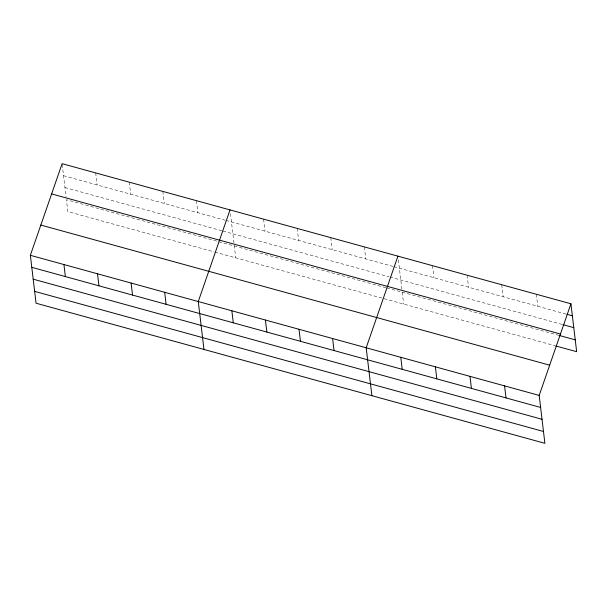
<?xml version="1.0" encoding="UTF-8"?>
<svg xmlns="http://www.w3.org/2000/svg" width="607" height="607" viewBox="0 0 607 607"><rect width="100%" height="100%" fill="white"/><g stroke="black" fill="none" stroke-linecap="round" stroke-linejoin="round"><path stroke-width="0.46" stroke-dasharray="3.04 2.28" d="M63.538 175.704L225.098 220.189M226.009 220.44L393.017 266.427M393.92 266.678L565.997 314.054M64.949 187.548L221.972 230.781M222.883 231.032L388.981 276.769M389.891 277.02L561.945 324.396M385.9 287.718L66.406 199.741L67.817 211.585L213.945 251.822M386.803 287.968L558.85 335.337M214.855 252.072L554.798 345.679M536.338 294.258L537.772 306.285M501.739 284.729L503.173 296.755M467.132 275.206L468.566 287.232M432.533 265.676L433.967 277.702M398.374 259.849L401.902 289.402M402.236 292.217L403.647 304.054M364.352 246.905L365.786 258.931M330.769 237.656L332.204 249.682M297.187 228.407L298.621 240.433M263.605 219.157L265.039 231.184M230.463 213.611L235.728 257.823M196.433 200.667L197.867 212.693M162.851 191.417L164.285 203.444M129.268 182.176L130.702 194.194M95.686 172.927L97.12 184.953M62.218 164.603L66.072 196.926"/><path stroke-width="0.91" d="M570.937 303.788L539.183 395.415L544.896 443.322L36.063 303.212L30.35 255.304L62.104 163.678L570.937 303.788L576.65 351.696L555.708 345.929M230.015 209.916L198.269 301.542L203.975 349.45M397.934 256.146L366.18 347.781L371.894 395.688M566.908 314.305L572.371 315.815M562.856 324.646L573.782 327.651M51.625 193.914L560.458 334.025M559.76 335.588L575.239 339.852M40.828 225.068L549.661 365.179M30.35 255.304L539.183 395.415M31.784 267.33L540.617 407.441M33.195 279.174L542.028 419.285M34.652 291.375L543.485 431.478M504.584 385.885L506.018 397.911M469.985 376.363L471.419 388.389M435.378 366.833L436.812 378.859M400.779 357.303L402.213 369.329M332.598 338.531L334.032 350.558M299.016 329.282L300.45 341.309M265.434 320.033L266.868 332.059M231.851 310.792L233.285 322.818M164.679 292.293L166.113 304.319M131.097 283.052L132.531 295.07M97.515 273.803L98.949 285.829M63.932 264.553L65.366 276.58"/></g></svg>
